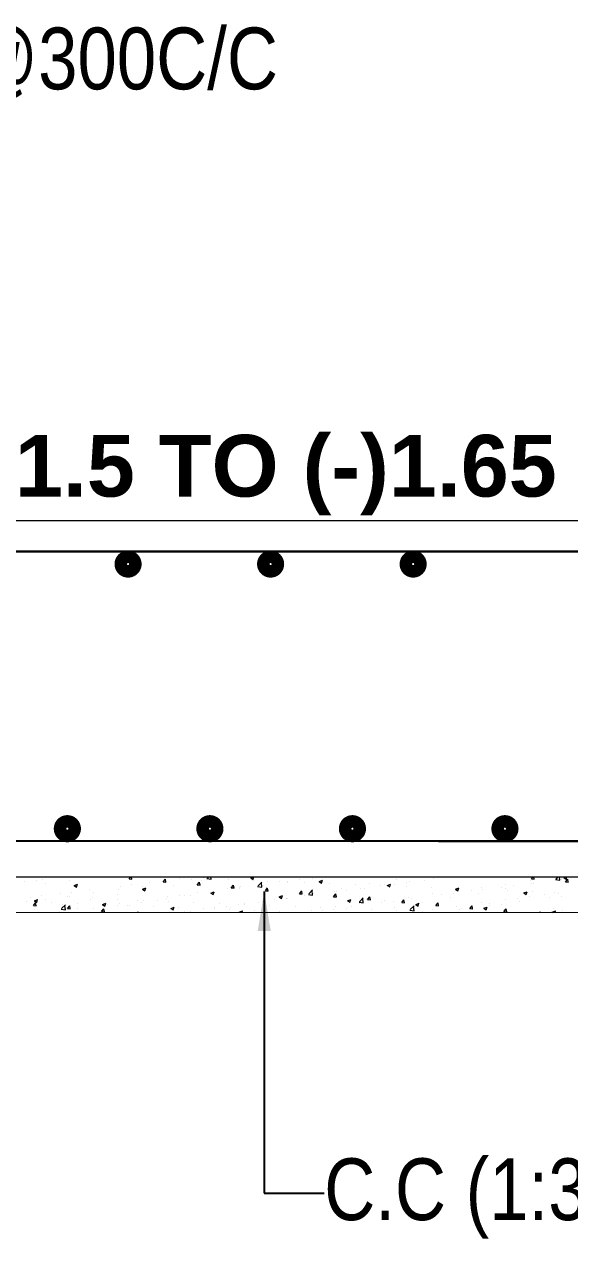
# Model space of a CAD drawing. Extents: x -119161 to 3778985, y -614964 to -30958.
# Drawn here: x 2987706 to 2989646, y -265830 to -261510 of the extents above; entities that cross this region are included whole.
import ezdxf

# ---------------------------------------------------------------- set-up
doc = ezdxf.new("R2010")
doc.units = 0
doc.header["$MEASUREMENT"] = 0
doc.layers.add('Dim', color=7, linetype='CONTINUOUS', lineweight=9)
doc.layers.add('ROD', color=1, linetype='CONTINUOUS', lineweight=30)
for name, color, linetype in [('LINE', 7, 'CONTINUOUS'), ('TEXT', 10, 'CONTINUOUS'), ('TXT', 7, 'CONTINUOUS')]:
    doc.layers.add(name, color=color, linetype=linetype)
doc.styles.add('ARIAL', font='ARIALN.TTF')
doc.dimstyles.new('dim_70', dxfattribs={"dimtxt": 140, "dimasz": 140, "dimexe": 70, "dimexo": 40, "dimgap": 50, "dimtad": 1, "dimdec": 0, "dimzin": 0, "dimdsep": 46, "dimtxsty": 'ARIAL', "dimcen": 0.09, "dimclrd": 5, "dimclre": 5, "dimclrt": 7, "dimadec": 0, "dimazin": 0, "dimtfac": 1, "dimtdec": 0, "dimtmove": 0, "dimatfit": 3, "dimfxl": 1, "dimtolj": 1, "dimtzin": 0, "dimarcsym": 0})

msp = doc.modelspace()

# ---------------------------------------------------------------- linework, layer by layer
at = {"layer": 'Dim', "color": 2, "ltscale": 50}
for p, q in [((2987771, -264550.8, 0), (2987771, -264550.8, 0)), ((2987955.2, -264542.9, 0), (2987955.2, -264542.9, 0)), ((2988078.5, -264549.7, 0), (2988084.6, -264542.4, 0)), ((2988078.5, -264549.7, 0), (2988088.6, -264550.6, 0)), ((2988088.6, -264550.6, 0), (2988087, -264542.4, 0)), ((2988199.7, -264560.3, 0), (2988207.9, -264550.6, 0)), ((2988209.8, -264561.3, 0), (2988207.8, -264550.7, 0)), ((2988251.9, -264543, 0), (2988251.9, -264543, 0)), ((2988259.4, -264547.3, 0), (2988259.4, -264547.3, 0)), ((2988299.8, -264551.9, 0), (2988299.8, -264551.9, 0)), ((2988342.1, -264546.8, 0), (2988342.1, -264546.8, 0)), ((2988355.6, -264549.2, 0), (2988370.7, -264551.5, 0)), ((2988357.5, -264547.2, 0), (2988362.1, -264542.4, 0)), ((2988370.7, -264551.4, 0), (2988369.6, -264542.4, 0)), ((2988432.3, -264550.6, 0), (2988432.3, -264550.6, 0)), ((2988511.4, -264545.9, 0), (2988520.5, -264542.4, 0)), ((2988511.4, -264545.9, 0), (2988519.8, -264551.6, 0)), ((2988519.8, -264551.6, 0), (2988522.8, -264542.4, 0)), ((2988670.9, -264542.5, 0), (2988670.9, -264542.5, 0)), ((2988683.4, -264552.3, 0), (2988683.4, -264552.3, 0)), ((2988730.8, -264549.2, 0), (2988730.8, -264549.2, 0)), ((2988747.4, -264543.9, 0), (2988747.4, -264543.9, 0)), ((2989031.1, -264550.9, 0), (2989031.1, -264550.9, 0)), ((2989129, -264554.4, 0), (2989129, -264554.4, 0)), ((2989160.8, -264547.4, 0), (2989160.8, -264547.4, 0)), ((2989509.7, -264549.8, 0), (2989515.9, -264542.4, 0)), ((2989509.7, -264549.8, 0), (2989519.8, -264550.7, 0)), ((2989519.7, -264550.8, 0), (2989518.2, -264542.4, 0)), ((2989593.2, -264543.7, 0), (2989593.2, -264543.7, 0)), ((2989595.8, -264552.4, 0), (2989610.8, -264554.7, 0)), ((2989597.7, -264550.4, 0), (2989605.4, -264542.4, 0)), ((2989610.8, -264554.7, 0), (2989609.4, -264542.4, 0)), ((2989615.5, -264550.3, 0), (2989615.5, -264550.3, 0)), ((2989617.4, -264550.9, 0), (2989617.4, -264550.9, 0)), ((2989624.9, -264545.5, 0), (2989633.1, -264542.4, 0)), ((2989624.9, -264545.5, 0), (2989633.3, -264551.2, 0)), ((2989630.9, -264560.5, 0), (2989639, -264550.7, 0)), ((2989633.3, -264551.2, 0), (2989636.2, -264542.4, 0)), ((2989640.9, -264561.4, 0), (2989639, -264550.8, 0)), ((2987707, -264559.2, 0), (2987707, -264559.2, 0)), ((2987750.4, -264556.9, 0), (2987750.4, -264556.9, 0)), ((2987782, -264566.4, 0), (2987782, -264566.4, 0)), ((2987867.4, -264555.6, 0), (2987867.4, -264555.6, 0)), ((2987883.7, -264573.3, 0), (2987895.5, -264568.8, 0)), ((2987883.7, -264573.3, 0), (2987892.1, -264579, 0)), ((2987892, -264579, 0), (2987895.4, -264568.8, 0)), ((2987939.6, -264589.4, 0), (2987939.6, -264589.4, 0)), ((2988039.9, -264587.2, 0), (2988039.9, -264587.2, 0)), ((2988046.4, -264575.4, 0), (2988046.4, -264575.4, 0)), ((2988088.7, -264569.8, 0), (2988088.7, -264569.8, 0)), ((2988125.3, -264576.4, 0), (2988125.3, -264576.4, 0)), ((2988126.5, -264586.9, 0), (2988138.4, -264582.3, 0)), ((2988126.5, -264586.9, 0), (2988134.9, -264592.5, 0)), ((2988134.9, -264592.5, 0), (2988138.3, -264582.3, 0)), ((2988137.6, -264590, 0), (2988137.6, -264590, 0)), ((2988152.7, -264561.4, 0), (2988152.7, -264561.4, 0)), ((2988199.7, -264560.3, 0), (2988209.8, -264561.2, 0)), ((2988213, -264563.8, 0), (2988213, -264563.8, 0)), ((2988236.2, -264573.1, 0), (2988236.2, -264573.1, 0)), ((2988320.9, -264570.9, 0), (2988329.1, -264561.2, 0)), ((2988320.9, -264570.9, 0), (2988331, -264571.8, 0)), ((2988331, -264571.9, 0), (2988329, -264561.3, 0)), ((2988334.7, -264556.2, 0), (2988334.7, -264556.2, 0)), ((2988369.4, -264600.4, 0), (2988381.2, -264595.9, 0)), ((2988375.2, -264593.3, 0), (2988375.2, -264593.3, 0)), ((2988377.8, -264606.1, 0), (2988381.2, -264595.9, 0)), ((2988383.1, -264597.3, 0), (2988383.1, -264597.3, 0)), ((2988428, -264585.9, 0), (2988428, -264585.9, 0)), ((2988442.2, -264581.5, 0), (2988450.3, -264571.8, 0)), ((2988442.2, -264581.5, 0), (2988452.3, -264582.4, 0)), ((2988452.2, -264582.5, 0), (2988450.3, -264571.9, 0)), ((2988470.3, -264580.3, 0), (2988470.3, -264580.3, 0)), ((2988470.9, -264584.6, 0), (2988470.9, -264584.6, 0)), ((2988473.8, -264576.4, 0), (2988473.8, -264576.4, 0)), ((2988522.5, -264554.5, 0), (2988522.5, -264554.5, 0)), ((2988534.3, -264571.9, 0), (2988534.3, -264571.9, 0)), ((2988536, -264577.1, 0), (2988551, -264579.5, 0)), ((2988537.9, -264575.2, 0), (2988551, -264561.4, 0)), ((2988551, -264579.4, 0), (2988549.1, -264563.4, 0)), ((2988557.7, -264572.7, 0), (2988557.7, -264572.7, 0)), ((2988563.4, -264592.1, 0), (2988571.5, -264582.4, 0)), ((2988563.4, -264592.1, 0), (2988573.5, -264593, 0)), ((2988573.4, -264593.1, 0), (2988571.5, -264582.5, 0)), ((2988572.4, -264559.5, 0), (2988572.4, -264559.5, 0)), ((2988612.7, -264558.3, 0), (2988612.7, -264558.3, 0)), ((2988641, -264557.9, 0), (2988641, -264557.9, 0)), ((2988643, -264561.9, 0), (2988643, -264561.9, 0)), ((2988684.6, -264602.7, 0), (2988692.7, -264593, 0)), ((2988694.6, -264603.7, 0), (2988692.7, -264593.1, 0)), ((2988702.9, -264562.1, 0), (2988702.9, -264562.1, 0)), ((2988718.2, -264603.1, 0), (2988731.4, -264589.4, 0)), ((2988731.4, -264607.4, 0), (2988729.5, -264591.3, 0)), ((2988754.3, -264559.4, 0), (2988766.1, -264554.9, 0)), ((2988754.3, -264559.4, 0), (2988762.7, -264565.1, 0)), ((2988762.6, -264565.1, 0), (2988766.1, -264554.9, 0)), ((2988793.2, -264565.9, 0), (2988793.2, -264565.9, 0)), ((2988809.6, -264596.5, 0), (2988809.6, -264596.5, 0)), ((2988815.5, -264593.6, 0), (2988815.5, -264593.6, 0)), ((2988834, -264584.8, 0), (2988834, -264584.8, 0)), ((2988851.9, -264590.9, 0), (2988851.9, -264590.9, 0)), ((2988883.4, -264569.7, 0), (2988883.4, -264569.7, 0)), ((2988900.9, -264582.8, 0), (2988900.9, -264582.8, 0)), ((2988915.9, -264582.5, 0), (2988915.9, -264582.5, 0)), ((2988932.6, -264567.8, 0), (2988932.6, -264567.8, 0)), ((2988973.6, -264573.5, 0), (2988973.6, -264573.5, 0)), ((2988988.7, -264570.1, 0), (2988988.7, -264570.1, 0)), ((2988997.1, -264573, 0), (2989009, -264568.4, 0)), ((2988997.2, -264573, 0), (2989005.6, -264578.6, 0)), ((2989005.5, -264578.6, 0), (2989008.9, -264568.4, 0)), ((2989022.7, -264568.4, 0), (2989022.7, -264568.4, 0)), ((2989063.8, -264577.3, 0), (2989063.8, -264577.3, 0)), ((2989065, -264562.9, 0), (2989065, -264562.9, 0)), ((2989075.4, -264558.2, 0), (2989075.4, -264558.2, 0)), ((2989154, -264581.1, 0), (2989154, -264581.1, 0)), ((2989240, -264586.5, 0), (2989251.9, -264582, 0)), ((2989240, -264586.5, 0), (2989248.4, -264592.2, 0)), ((2989244.2, -264585, 0), (2989244.2, -264585, 0)), ((2989246.5, -264591, 0), (2989246.5, -264591, 0)), ((2989248.4, -264592.2, 0), (2989251.8, -264582, 0)), ((2989297.6, -264593, 0), (2989297.6, -264593, 0)), ((2989333.3, -264579.1, 0), (2989333.3, -264579.1, 0)), ((2989334.4, -264588.8, 0), (2989334.4, -264588.8, 0)), ((2989404.3, -264579, 0), (2989404.3, -264579, 0)), ((2989418.4, -264584.1, 0), (2989418.4, -264584.1, 0)), ((2989418.6, -264568.3, 0), (2989418.6, -264568.3, 0)), ((2989424.7, -264592.6, 0), (2989424.7, -264592.6, 0)), ((2989446.6, -264573.4, 0), (2989446.6, -264573.4, 0)), ((2989482.9, -264600, 0), (2989494.7, -264595.5, 0)), ((2989491.3, -264605.7, 0), (2989494.7, -264595.5, 0)), ((2989506.4, -264555.6, 0), (2989506.4, -264555.6, 0)), ((2989510.6, -264565, 0), (2989510.6, -264565, 0)), ((2989514.9, -264596.4, 0), (2989514.9, -264596.4, 0)), ((2989516.9, -264567.2, 0), (2989516.9, -264567.2, 0)), ((2989630.9, -264560.4, 0), (2989641, -264561.3, 0)), ((2987713.3, -264629.2, 0), (2987713.3, -264629.2, 0)), ((2987726.6, -264617.5, 0), (2987726.6, -264617.5, 0)), ((2987738.3, -264645, 0), (2987746.4, -264635.3, 0)), ((2987741.7, -264627.8, 0), (2987753.5, -264623.3, 0)), ((2987741.7, -264627.8, 0), (2987750.1, -264633.5, 0)), ((2987748.4, -264646, 0), (2987746.4, -264635.4, 0)), ((2987750, -264633.5, 0), (2987753.4, -264623.3, 0)), ((2987767.9, -264610.3, 0), (2987767.9, -264610.3, 0)), ((2987780, -264622.6, 0), (2987780, -264622.6, 0)), ((2987803.5, -264633, 0), (2987803.5, -264633, 0)), ((2987833.3, -264603.4, 0), (2987833.3, -264603.4, 0)), ((2987842, -264640.8, 0), (2987842, -264640.8, 0)), ((2987858.1, -264614.1, 0), (2987858.1, -264614.1, 0)), ((2987865.3, -264611.8, 0), (2987865.3, -264611.8, 0)), ((2987875.6, -264597.8, 0), (2987875.6, -264597.8, 0)), ((2987893.7, -264636.8, 0), (2987893.7, -264636.8, 0)), ((2987940.5, -264623.9, 0), (2987940.5, -264623.9, 0)), ((2987948.3, -264617.9, 0), (2987948.3, -264617.9, 0)), ((2987953.1, -264599.1, 0), (2987953.1, -264599.1, 0)), ((2987983.9, -264640.6, 0), (2987983.9, -264640.6, 0)), ((2987984.5, -264641.4, 0), (2987996.4, -264636.8, 0)), ((2987992.9, -264647.1, 0), (2987996.3, -264636.8, 0)), ((2988038.5, -264621.8, 0), (2988038.5, -264621.8, 0)), ((2988039.1, -264606.9, 0), (2988039.1, -264606.9, 0)), ((2988044.2, -264636.4, 0), (2988044.2, -264636.4, 0)), ((2988108.2, -264628, 0), (2988108.2, -264628, 0)), ((2988123.2, -264632.7, 0), (2988123.2, -264632.7, 0)), ((2988128.7, -264625.6, 0), (2988128.7, -264625.6, 0)), ((2988178.1, -264627.1, 0), (2988178.1, -264627.1, 0)), ((2988211, -264620, 0), (2988211, -264620, 0)), ((2988215, -264614, 0), (2988215, -264614, 0)), ((2988218.9, -264629.4, 0), (2988218.9, -264629.4, 0)), ((2988257.3, -264608.4, 0), (2988257.3, -264608.4, 0)), ((2988276.7, -264610.2, 0), (2988276.7, -264610.2, 0)), ((2988297.7, -264608.1, 0), (2988297.7, -264608.1, 0)), ((2988309.2, -264633.2, 0), (2988309.2, -264633.2, 0)), ((2988321.3, -264600, 0), (2988321.3, -264600, 0)), ((2988369.4, -264600.4, 0), (2988377.8, -264606.1, 0)), ((2988399.4, -264637, 0), (2988399.4, -264637, 0)), ((2988489.6, -264640.8, 0), (2988489.6, -264640.8, 0)), ((2988489.9, -264638.6, 0), (2988489.9, -264638.6, 0)), ((2988538.3, -264635.5, 0), (2988538.3, -264635.5, 0)), ((2988555.6, -264629, 0), (2988555.6, -264629, 0)), ((2988596.6, -264624.5, 0), (2988596.6, -264624.5, 0)), ((2988612.3, -264613.9, 0), (2988624.1, -264609.4, 0)), ((2988612.3, -264613.9, 0), (2988620.7, -264619.6, 0)), ((2988620.6, -264619.6, 0), (2988624.1, -264609.4, 0)), ((2988636.9, -264618.6, 0), (2988636.9, -264618.6, 0)), ((2988638.9, -264619, 0), (2988638.9, -264619, 0)), ((2988641, -264618.2, 0), (2988641, -264618.2, 0)), ((2988684.6, -264602.7, 0), (2988694.7, -264603.6, 0)), ((2988702.9, -264610.5, 0), (2988702.9, -264610.5, 0)), ((2988716.4, -264605.1, 0), (2988731.4, -264607.4, 0)), ((2988728.7, -264605.5, 0), (2988728.7, -264605.5, 0)), ((2988735.5, -264601.7, 0), (2988735.5, -264601.7, 0)), ((2988805.8, -264613.3, 0), (2988814, -264603.6, 0)), ((2988805.8, -264613.3, 0), (2988815.9, -264614.2, 0)), ((2988815.9, -264614.3, 0), (2988813.9, -264603.7, 0)), ((2988855.2, -264627.5, 0), (2988867, -264622.9, 0)), ((2988855.2, -264627.5, 0), (2988863.6, -264633.1, 0)), ((2988863.5, -264633.2, 0), (2988866.9, -264622.9, 0)), ((2988896.7, -264633.1, 0), (2988911.8, -264635.4, 0)), ((2988898.6, -264631.1, 0), (2988911.8, -264617.4, 0)), ((2988898.8, -264639, 0), (2988898.8, -264639, 0)), ((2988911.7, -264635.4, 0), (2988909.9, -264619.3, 0)), ((2988927, -264623.9, 0), (2988935.2, -264614.2, 0)), ((2988927, -264623.9, 0), (2988937.1, -264624.8, 0)), ((2988937.1, -264624.9, 0), (2988935.1, -264614.3, 0)), ((2988978.2, -264635.1, 0), (2988978.2, -264635.1, 0)), ((2988986.6, -264626.4, 0), (2988986.6, -264626.4, 0)), ((2989020.5, -264629.5, 0), (2989020.5, -264629.5, 0)), ((2989048.2, -264634.5, 0), (2989056.4, -264624.8, 0)), ((2989048.2, -264634.5, 0), (2989058.3, -264635.4, 0)), ((2989058.3, -264635.5, 0), (2989056.3, -264624.9, 0)), ((2989073.4, -264614.5, 0), (2989073.4, -264614.5, 0)), ((2989084.5, -264621.1, 0), (2989084.5, -264621.1, 0)), ((2989098, -264641, 0), (2989109.9, -264636.5, 0)), ((2989106.4, -264646.7, 0), (2989109.8, -264636.5, 0)), ((2989122.7, -264634.8, 0), (2989122.7, -264634.8, 0)), ((2989158.7, -264603.6, 0), (2989158.7, -264603.6, 0)), ((2989169.5, -264645.2, 0), (2989177.6, -264635.4, 0)), ((2989179.5, -264646.1, 0), (2989177.6, -264635.5, 0)), ((2989191.3, -264607, 0), (2989191.3, -264607, 0)), ((2989221.3, -264617.9, 0), (2989221.3, -264617.9, 0)), ((2989233.6, -264601.5, 0), (2989233.6, -264601.5, 0)), ((2989319.8, -264601, 0), (2989319.8, -264601, 0)), ((2989331.2, -264635.3, 0), (2989331.2, -264635.3, 0)), ((2989360.3, -264638.1, 0), (2989360.3, -264638.1, 0)), ((2989402.2, -264640.1, 0), (2989402.2, -264640.1, 0)), ((2989416.6, -264624.5, 0), (2989416.6, -264624.5, 0)), ((2989458.9, -264621.2, 0), (2989458.9, -264621.2, 0)), ((2989466.2, -264631.6, 0), (2989466.2, -264631.6, 0)), ((2989482.9, -264600, 0), (2989491.3, -264605.7, 0)), ((2989504.4, -264611.8, 0), (2989504.4, -264611.8, 0)), ((2989557.4, -264604.3, 0), (2989557.4, -264604.3, 0)), ((2989572.9, -264617.6, 0), (2989572.9, -264617.6, 0)), ((2989591.1, -264599.9, 0), (2989591.1, -264599.9, 0)), ((2989605.1, -264600.2, 0), (2989605.1, -264600.2, 0)), ((2989615.2, -264612, 0), (2989615.2, -264612, 0)), ((2987738.3, -264645, 0), (2987748.4, -264645.9, 0)), ((2987743.4, -264657.7, 0), (2987743.4, -264657.7, 0)), ((2987831.2, -264664.5, 0), (2987831.2, -264664.5, 0)), ((2987837, -264657.8, 0), (2987852, -264660.2, 0)), ((2987838.8, -264655.9, 0), (2987852, -264642.2, 0)), ((2987852, -264660.1, 0), (2987850.1, -264644.1, 0)), ((2987859.5, -264655.6, 0), (2987867.7, -264645.9, 0)), ((2987859.5, -264655.6, 0), (2987869.6, -264656.5, 0)), ((2987863.3, -264668.1, 0), (2987863.3, -264668.1, 0)), ((2987869.6, -264656.6, 0), (2987867.6, -264646, 0)), ((2987895.2, -264656.1, 0), (2987895.2, -264656.1, 0)), ((2987951.1, -264655.4, 0), (2987951.1, -264655.4, 0)), ((2987980.7, -264666.2, 0), (2987988.9, -264656.5, 0)), ((2987980.7, -264666.2, 0), (2987990.8, -264667.1, 0)), ((2987981, -264661, 0), (2987981, -264661, 0)), ((2987984.5, -264641.4, 0), (2987992.9, -264647.1, 0)), ((2987990.8, -264667.2, 0), (2987988.8, -264656.6, 0)), ((2988001.9, -264642, 0), (2988001.9, -264642, 0)), ((2988037.8, -264643.5, 0), (2988037.8, -264643.5, 0)), ((2988074.1, -264644.5, 0), (2988074.1, -264644.5, 0)), ((2988079.6, -264644, 0), (2988079.6, -264644, 0)), ((2988108.4, -264669.1, 0), (2988110.1, -264667.1, 0)), ((2988110.4, -264669.1, 0), (2988110.1, -264667.2, 0)), ((2988164.4, -264648.3, 0), (2988164.4, -264648.3, 0)), ((2988227.4, -264654.9, 0), (2988239.2, -264650.4, 0)), ((2988227.4, -264654.9, 0), (2988235.8, -264660.6, 0)), ((2988235.8, -264660.6, 0), (2988239.2, -264650.4, 0)), ((2988254.6, -264652.1, 0), (2988254.6, -264652.1, 0)), ((2988276.8, -264666.6, 0), (2988276.8, -264666.6, 0)), ((2988295.7, -264664.4, 0), (2988295.7, -264664.4, 0)), ((2988344.8, -264655.9, 0), (2988344.8, -264655.9, 0)), ((2988381.1, -264653.6, 0), (2988381.1, -264653.6, 0)), ((2988383.5, -264652.6, 0), (2988383.5, -264652.6, 0)), ((2988425.8, -264647, 0), (2988425.8, -264647, 0)), ((2988435, -264659.7, 0), (2988435, -264659.7, 0)), ((2988439.8, -264652.4, 0), (2988439.8, -264652.4, 0)), ((2988468.8, -264640.9, 0), (2988468.8, -264640.9, 0)), ((2988470.3, -264668.5, 0), (2988482.1, -264663.9, 0)), ((2988470.3, -264668.5, 0), (2988471.3, -264669.1, 0)), ((2988480.3, -264669.1, 0), (2988482.1, -264663.9, 0)), ((2988525.2, -264663.5, 0), (2988525.2, -264663.5, 0)), ((2988579.8, -264644.6, 0), (2988579.8, -264644.6, 0)), ((2988615.4, -264667.3, 0), (2988615.4, -264667.3, 0)), ((2988670, -264648.4, 0), (2988670, -264648.4, 0)), ((2988726.7, -264661.8, 0), (2988726.7, -264661.8, 0)), ((2988760.2, -264652.3, 0), (2988760.2, -264652.3, 0)), ((2988765.2, -264663.1, 0), (2988765.2, -264663.1, 0)), ((2988807.5, -264657.6, 0), (2988807.5, -264657.6, 0)), ((2988813.5, -264649.9, 0), (2988813.5, -264649.9, 0)), ((2988850.5, -264656.1, 0), (2988850.5, -264656.1, 0)), ((2988871.5, -264649.1, 0), (2988871.5, -264649.1, 0)), ((2988925.6, -264668.7, 0), (2988925.6, -264668.7, 0)), ((2988940.7, -264659.9, 0), (2988940.7, -264659.9, 0)), ((2989024.2, -264651.8, 0), (2989024.2, -264651.8, 0)), ((2989030.9, -264663.7, 0), (2989030.9, -264663.7, 0)), ((2989077.1, -264661, 0), (2989092.1, -264663.4, 0)), ((2989079, -264659.1, 0), (2989092.1, -264645.4, 0)), ((2989092.1, -264663.3, 0), (2989090.2, -264647.3, 0)), ((2989098, -264641, 0), (2989106.4, -264646.7, 0)), ((2989121.1, -264667.5, 0), (2989121.1, -264667.5, 0)), ((2989156.7, -264659.9, 0), (2989156.7, -264659.9, 0)), ((2989169.5, -264645.1, 0), (2989179.6, -264646, 0)), ((2989189.1, -264668.1, 0), (2989189.1, -264668.1, 0)), ((2989244.5, -264647.2, 0), (2989244.5, -264647.2, 0)), ((2989253.1, -264659.7, 0), (2989253.1, -264659.7, 0)), ((2989261.8, -264655, 0), (2989261.8, -264655, 0)), ((2989290.7, -264655.8, 0), (2989298.8, -264646, 0)), ((2989290.7, -264655.8, 0), (2989300.8, -264656.6, 0)), ((2989300.7, -264656.7, 0), (2989298.8, -264646.1, 0)), ((2989340.9, -264654.5, 0), (2989352.7, -264650, 0)), ((2989340.9, -264654.5, 0), (2989349.3, -264660.2, 0)), ((2989349.3, -264660.2, 0), (2989352.7, -264650, 0)), ((2989359.8, -264645.6, 0), (2989359.8, -264645.6, 0)), ((2989411.9, -264666.4, 0), (2989420, -264656.7, 0)), ((2989411.9, -264666.4, 0), (2989422, -264667.2, 0)), ((2989422, -264667.3, 0), (2989420, -264656.7, 0)), ((2989502.3, -264668.1, 0), (2989502.3, -264668.1, 0)), ((2989539.7, -264669.1, 0), (2989541.3, -264667.3, 0)), ((2989541.5, -264669.1, 0), (2989541.2, -264667.3, 0)), ((2989583.8, -264668.1, 0), (2989595.6, -264663.5, 0)), ((2989583.8, -264668.1, 0), (2989585.3, -264669.1, 0)), ((2989589.1, -264656.2, 0), (2989589.1, -264656.2, 0)), ((2989593.7, -264669.1, 0), (2989595.6, -264663.5, 0)), ((2989622, -264663.4, 0), (2989622, -264663.4, 0))]:
    msp.add_line(p, q, dxfattribs=at)
at = {"layer": 'LINE', "lineweight": 18}
for p, q in [((2986305.1, -263275.1, 0), (2992067.8, -263275.1, 0)), ((2984868.6, -264542.6, 0), (2993504.3, -264541.8, 0)), ((2984868.6, -264669.3, 0), (2993504.3, -264668.6, 0))]:
    msp.add_line(p, q, dxfattribs=at)
at = {"layer": 'LINE', "lineweight": 18, "elevation": 0}
msp.add_lwpolyline([(2984868.6, -264542.6), (2993504.3, -264542.6)], dxfattribs=at)
at = {"layer": 'ROD'}
for p, q in [((2989179, -263384.9, 0), (2985172.6, -263384.9, 0)), ((2989179, -263384.9, 0), (2993183.6, -263384.9, 0)), ((2989179, -264415.8, 0), (2985109, -264413.3, 0)), ((2993302.9, -264413.3, 0), (2989179, -264415.8, 0))]:
    msp.add_line(p, q, dxfattribs=at)
at = {"layer": 'ROD', "const_width": 51.9, "elevation": 0}
for points in [[(2988053.9, -263423.1, 1), (2988096.2, -263437.2, 1)], [(2988560.9, -263423.1, 1), (2988603.2, -263437.2, 1)], [(2989110.2, -263423.1, -1), (2989067.9, -263437.2, -1)], [(2987880.3, -264364.4, -1), (2987837.9, -264378.5, -1)], [(2988344.9, -264364.4, 1), (2988387.3, -264378.5, 1)], [(2988894.3, -264364.4, -1), (2988851.9, -264378.5, -1)], [(2989394.3, -264364.4, 1), (2989436.7, -264378.5, 1)]]:
    msp.add_lwpolyline(points, format="xyb", close=True, dxfattribs=at)

# ---------------------------------------------------------------- texts
at = {"layer": 'TEXT', "color": 6, "insert": (2989599.8, -263113.4, 0), "char_height": 270.4, "width": 4950.937, "attachment_point": 6, "style": 'ARIAL'}
msp.add_mtext('{\\fArial|b1|i0|c0|p34;\\H0.8125x;EL.(-)1.5 TO (-)1.65}', dxfattribs=at)
at = {"layer": 'TXT', "color": 0, "char_height": 219.7, "attachment_point": 4, "style": 'ARIAL'}
for s, insert, width in [('%%C12@300C/C', (2987024.1, -261653.6, 0), 2279.579), ('C.C (1:3:6)', (2988772.7, -265687.1, 0), 2600.305)]:
    msp.add_mtext(s, dxfattribs=dict(at, insert=insert, width=width))

# ---------------------------------------------------------------- leaders
at = {"layer": 'Dim'}
msp.add_leader([(2988559.3, -264594.8, 0), (2988559.3, -265668.1, 0), (2988772.2, -265668.1, 0)], dimstyle='dim_70', dxfattribs=at)

doc.saveas('drawing.dxf')
